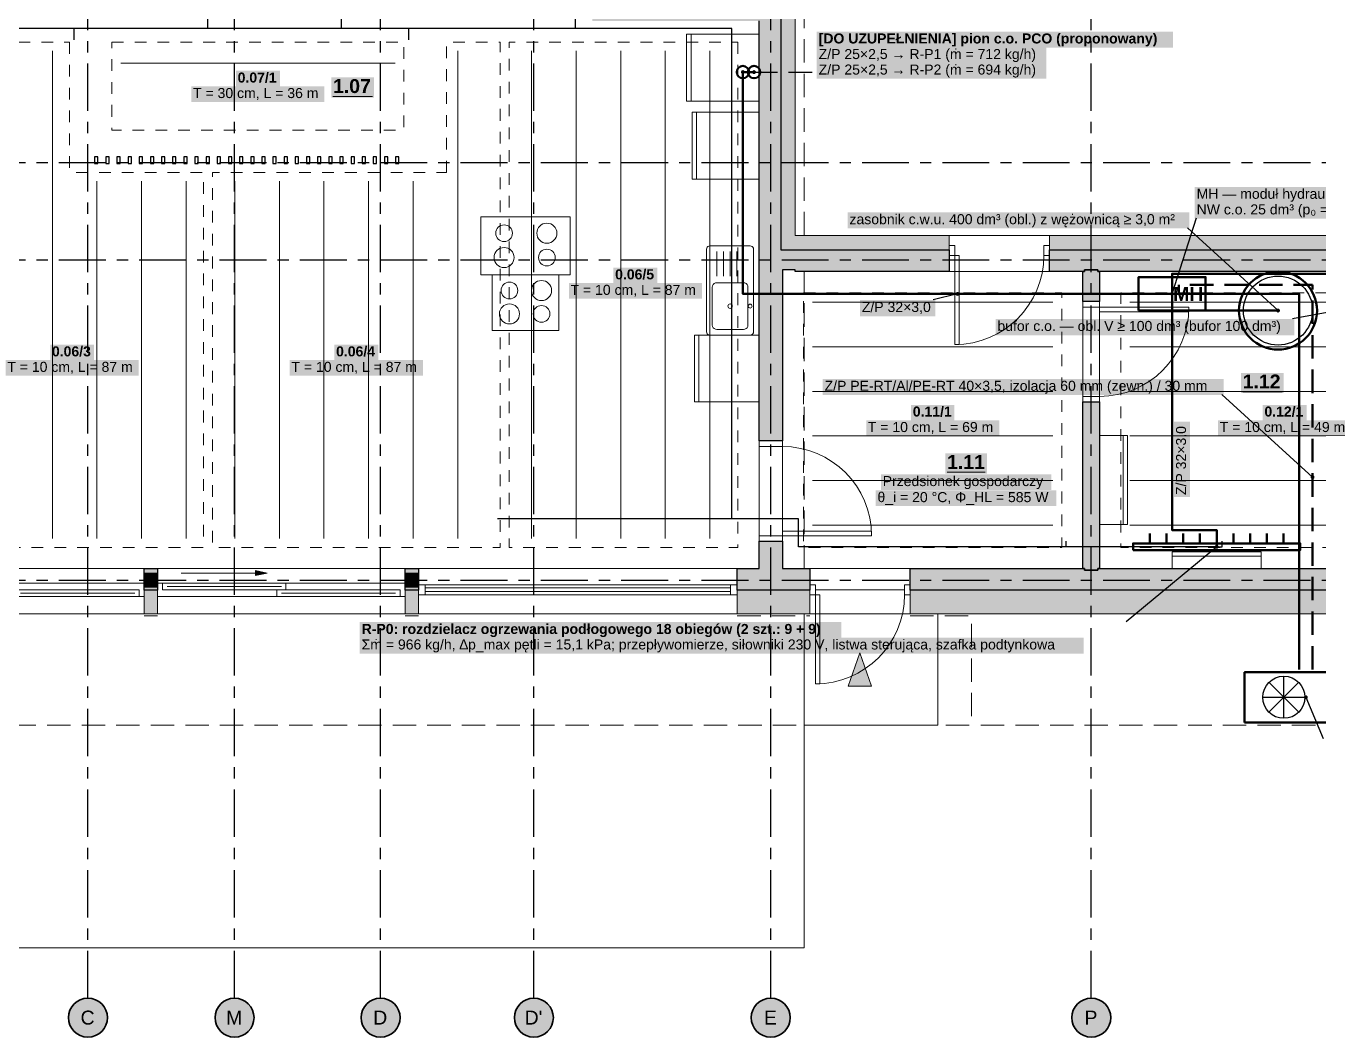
# Model space of a CAD drawing. Header units: metres. Extents: x -4.1 to 22.9, y -4.1 to 10.4.
# Drawn here: x 5.32 to 16.92, y -4.1 to 4.97 of the extents above; entities that cross this region are included whole.
import ezdxf

# ---------------------------------------------------------------- set-up
doc = ezdxf.new("R2010")
doc.units = ezdxf.units.M
for name, pattern in [('KRESKOWA', [5.25, 4.2, -1.05]), ('KRESKOWA_DROBNA', [3.15, 2.1, -1.05]), ('PUNKTOWA', [10.5, 8.4, -1.05, 0, -1.05])]:
    doc.linetypes.add(name, pattern=pattern)
doc.layers.add('A-MASKA', color=7, linetype='Continuous', lineweight=18)
doc.layers.add('S-OPISY', color=2, linetype='Continuous', lineweight=25)
for name, color, linetype, lineweight, true_color in [('I-BRAKI', 6, 'KRESKOWA', 25, 0xb0008a), ('I-OSIE', 8, 'PUNKTOWA', 18, 0x7a7a7a), ('I-PODKLAD', 8, 'Continuous', 18, 0x9a9a9a), ('I-PODKLAD-SCIANY', 8, 'Continuous', 25, 0x6e6e6e), ('I-PODKLAD-WYPELN', 254, 'Continuous', 18, 0xe6e6e6), ('I-POMIESZCZENIA', 8, 'Continuous', 25, 0x4a4a4a), ('S-OGRZ', 1, 'Continuous', 25, 0xe05000), ('S-PC', 1, 'Continuous', 35, 0xc0392b), ('S-URZADZENIA', 2, 'Continuous', 35, 0x303030)]:
    doc.layers.add(name, color=color, linetype=linetype, lineweight=lineweight, true_color=true_color)
doc.styles.add('PL_ARIAL', font='arial.ttf')
doc.styles.add('PL_ARIAL_B', font='arialbd.ttf')

msp = doc.modelspace()

# ---------------------------------------------------------------- hatches: boundary and pattern name
at = {"layer": 'A-MASKA', "true_color": 0xffffff}
for points in [[(12.412, 4.779), (15.608, 4.779), (15.608, 4.924), (12.412, 4.924)], [(12.412, 4.64), (14.473, 4.64), (14.473, 4.785), (12.412, 4.785)], [(12.412, 4.5), (14.473, 4.5), (14.473, 4.645), (12.412, 4.645)], [(7.203, 4.432), (7.597, 4.432), (7.597, 4.572), (7.203, 4.572)], [(6.803, 4.292), (7.997, 4.292), (7.997, 4.432), (6.803, 4.432)], [(8.058, 4.33), (8.442, 4.33), (8.442, 4.512), (8.058, 4.512)], [(15.802, 3.385), (20.7, 3.385), (20.7, 3.53), (15.802, 3.53)], [(15.802, 3.246), (19.167, 3.246), (19.167, 3.391), (15.802, 3.391)], [(12.689, 3.158), (15.754, 3.158), (15.754, 3.302), (12.689, 3.302)], [(10.589, 2.665), (10.983, 2.665), (10.983, 2.805), (10.589, 2.805)], [(10.189, 2.526), (11.382, 2.526), (11.382, 2.666), (10.189, 2.666)], [(12.8, 2.369), (13.476, 2.369), (13.476, 2.514), (12.8, 2.514)], [(14.016, 2.199), (16.696, 2.199), (16.696, 2.344), (14.016, 2.344)], [(5.537, 1.974), (5.931, 1.974), (5.931, 2.114), (5.537, 2.114)], [(8.086, 1.974), (8.48, 1.974), (8.48, 2.114), (8.086, 2.114)], [(5.137, 1.835), (6.331, 1.835), (6.331, 1.975), (5.137, 1.975)], [(7.686, 1.835), (8.88, 1.835), (8.88, 1.975), (7.686, 1.975)], [(16.218, 1.679), (16.602, 1.679), (16.602, 1.861), (16.218, 1.861)], [(12.466, 1.663), (16.064, 1.663), (16.064, 1.807), (12.466, 1.807)], [(13.259, 1.434), (13.646, 1.434), (13.646, 1.574), (13.259, 1.574)], [(16.413, 1.434), (16.807, 1.434), (16.807, 1.574), (16.413, 1.574)], [(12.856, 1.295), (14.049, 1.295), (14.049, 1.435), (12.856, 1.435)], [(15.762, 0.748), (15.762, 1.424), (15.617, 1.424), (15.617, 0.748)], [(16.013, 1.295), (17.207, 1.295), (17.207, 1.435), (16.013, 1.435)], [(13.566, 0.957), (13.939, 0.957), (13.939, 1.139), (13.566, 1.139)], [(12.989, 0.81), (14.516, 0.81), (14.516, 0.95), (12.989, 0.95)], [(12.942, 0.666), (14.563, 0.666), (14.563, 0.806), (12.942, 0.806)], [(8.312, -0.519), (12.632, -0.519), (12.632, -0.374), (8.312, -0.374)], [(8.312, -0.658), (14.807, -0.658), (14.807, -0.514), (8.312, -0.514)]]:
    msp.add_hatch(color=7, dxfattribs=at).paths.add_polyline_path(points)
at = {"layer": 'I-BRAKI', "true_color": 0xb0008a}
msp.add_hatch(color=7, dxfattribs=at).paths.add_polyline_path([(11.868, 4.56), (11.867, 4.565), (11.865, 4.569), (11.862, 4.572), (11.859, 4.575), (11.855, 4.577), (11.85, 4.578), (11.845, 4.577), (11.841, 4.575), (11.838, 4.572), (11.835, 4.569), (11.833, 4.565), (11.833, 4.56), (11.833, 4.555), (11.835, 4.551), (11.838, 4.548), (11.841, 4.545), (11.845, 4.543), (11.85, 4.543), (11.855, 4.543), (11.859, 4.545), (11.862, 4.548), (11.865, 4.551), (11.867, 4.555)])
at = {"layer": 'I-OSIE', "true_color": 0xffffff}
for points in [[(6.05, -3.925), (6.049, -3.902), (6.044, -3.88), (6.037, -3.858), (6.027, -3.837), (6.014, -3.818), (5.999, -3.801), (5.982, -3.786), (5.962, -3.773), (5.942, -3.763), (5.92, -3.756), (5.898, -3.751), (5.875, -3.75), (5.852, -3.751), (5.83, -3.756), (5.808, -3.763), (5.787, -3.773), (5.768, -3.786), (5.751, -3.801), (5.736, -3.818), (5.723, -3.837), (5.713, -3.858), (5.706, -3.88), (5.701, -3.902), (5.7, -3.925), (5.701, -3.948), (5.706, -3.97), (5.713, -3.992), (5.723, -4.013), (5.736, -4.032), (5.751, -4.049), (5.768, -4.064), (5.787, -4.077), (5.808, -4.087), (5.83, -4.094), (5.852, -4.099), (5.875, -4.1), (5.898, -4.099), (5.92, -4.094), (5.942, -4.087), (5.962, -4.077), (5.982, -4.064), (5.999, -4.049), (6.014, -4.032), (6.027, -4.013), (6.037, -3.992), (6.044, -3.97), (6.049, -3.948)], [(7.365, -3.925), (7.364, -3.902), (7.359, -3.88), (7.352, -3.858), (7.342, -3.837), (7.329, -3.818), (7.314, -3.801), (7.297, -3.786), (7.277, -3.773), (7.257, -3.763), (7.235, -3.756), (7.213, -3.751), (7.19, -3.75), (7.167, -3.751), (7.145, -3.756), (7.123, -3.763), (7.103, -3.773), (7.083, -3.786), (7.066, -3.801), (7.051, -3.818), (7.038, -3.837), (7.028, -3.858), (7.021, -3.88), (7.016, -3.902), (7.015, -3.925), (7.016, -3.948), (7.021, -3.97), (7.028, -3.992), (7.038, -4.013), (7.051, -4.032), (7.066, -4.049), (7.083, -4.064), (7.103, -4.077), (7.123, -4.087), (7.145, -4.094), (7.167, -4.099), (7.19, -4.1), (7.213, -4.099), (7.235, -4.094), (7.257, -4.087), (7.277, -4.077), (7.297, -4.064), (7.314, -4.049), (7.329, -4.032), (7.342, -4.013), (7.352, -3.992), (7.359, -3.97), (7.364, -3.948)], [(8.675, -3.925), (8.674, -3.902), (8.669, -3.88), (8.662, -3.858), (8.652, -3.837), (8.639, -3.818), (8.624, -3.801), (8.607, -3.786), (8.588, -3.773), (8.567, -3.763), (8.545, -3.756), (8.523, -3.751), (8.5, -3.75), (8.477, -3.751), (8.455, -3.756), (8.433, -3.763), (8.412, -3.773), (8.393, -3.786), (8.376, -3.801), (8.361, -3.818), (8.348, -3.837), (8.338, -3.858), (8.331, -3.88), (8.326, -3.902), (8.325, -3.925), (8.326, -3.948), (8.331, -3.97), (8.338, -3.992), (8.348, -4.013), (8.361, -4.032), (8.376, -4.049), (8.393, -4.064), (8.412, -4.077), (8.433, -4.087), (8.455, -4.094), (8.477, -4.099), (8.5, -4.1), (8.523, -4.099), (8.545, -4.094), (8.567, -4.087), (8.588, -4.077), (8.607, -4.064), (8.624, -4.049), (8.639, -4.032), (8.652, -4.013), (8.662, -3.992), (8.669, -3.97), (8.674, -3.948)], [(10.05, -3.925), (10.049, -3.902), (10.044, -3.88), (10.037, -3.858), (10.027, -3.837), (10.014, -3.818), (9.999, -3.801), (9.982, -3.786), (9.963, -3.773), (9.942, -3.763), (9.92, -3.756), (9.898, -3.751), (9.875, -3.75), (9.852, -3.751), (9.83, -3.756), (9.808, -3.763), (9.787, -3.773), (9.768, -3.786), (9.751, -3.801), (9.736, -3.818), (9.723, -3.837), (9.713, -3.858), (9.706, -3.88), (9.701, -3.902), (9.7, -3.925), (9.701, -3.948), (9.706, -3.97), (9.713, -3.992), (9.723, -4.013), (9.736, -4.032), (9.751, -4.049), (9.768, -4.064), (9.787, -4.077), (9.808, -4.087), (9.83, -4.094), (9.852, -4.099), (9.875, -4.1), (9.898, -4.099), (9.92, -4.094), (9.942, -4.087), (9.963, -4.077), (9.982, -4.064), (9.999, -4.049), (10.014, -4.032), (10.027, -4.013), (10.037, -3.992), (10.044, -3.97), (10.049, -3.948)], [(12.175, -3.925), (12.174, -3.902), (12.169, -3.88), (12.162, -3.858), (12.152, -3.837), (12.139, -3.818), (12.124, -3.801), (12.107, -3.786), (12.088, -3.773), (12.067, -3.763), (12.045, -3.756), (12.023, -3.751), (12, -3.75), (11.977, -3.751), (11.955, -3.756), (11.933, -3.763), (11.912, -3.773), (11.893, -3.786), (11.876, -3.801), (11.861, -3.818), (11.848, -3.837), (11.838, -3.858), (11.831, -3.88), (11.826, -3.902), (11.825, -3.925), (11.826, -3.948), (11.831, -3.97), (11.838, -3.992), (11.848, -4.013), (11.861, -4.032), (11.876, -4.049), (11.893, -4.064), (11.912, -4.077), (11.933, -4.087), (11.955, -4.094), (11.977, -4.099), (12, -4.1), (12.023, -4.099), (12.045, -4.094), (12.067, -4.087), (12.088, -4.077), (12.107, -4.064), (12.124, -4.049), (12.139, -4.032), (12.152, -4.013), (12.162, -3.992), (12.169, -3.97), (12.174, -3.948)], [(15.05, -3.925), (15.049, -3.902), (15.044, -3.88), (15.037, -3.858), (15.027, -3.837), (15.014, -3.818), (14.999, -3.801), (14.982, -3.786), (14.963, -3.773), (14.942, -3.763), (14.92, -3.756), (14.898, -3.751), (14.875, -3.75), (14.852, -3.751), (14.83, -3.756), (14.808, -3.763), (14.787, -3.773), (14.768, -3.786), (14.751, -3.801), (14.736, -3.818), (14.723, -3.837), (14.713, -3.858), (14.706, -3.88), (14.701, -3.902), (14.7, -3.925), (14.701, -3.948), (14.706, -3.97), (14.713, -3.992), (14.723, -4.013), (14.736, -4.032), (14.751, -4.049), (14.768, -4.064), (14.787, -4.077), (14.808, -4.087), (14.83, -4.094), (14.852, -4.099), (14.875, -4.1), (14.898, -4.099), (14.92, -4.094), (14.942, -4.087), (14.963, -4.077), (14.982, -4.064), (14.999, -4.049), (15.014, -4.032), (15.027, -4.013), (15.037, -3.992), (15.044, -3.97), (15.049, -3.948)]]:
    msp.add_hatch(color=7, dxfattribs=at).paths.add_polyline_path(points)
at = {"layer": 'I-PODKLAD-WYPELN', "true_color": 0xe4e4e4}
h = msp.add_hatch(color=7, dxfattribs=at)
h.paths.add_polyline_path([(11.895, 5.23), (11.895, 5.23), (11.895, 5.23), (11.895, 6.6), (11.895, 6.6), (11.895, 6.6), (11.05, 6.6), (11.05, 6.65), (11.895, 6.65), (11.895, 6.65), (11.895, 6.65), (11.895, 8.66), (11.895, 8.66), (11.895, 8.66), (11.7, 8.66), (11.7, 8.66), (11.7, 8.66), (11.7, 8.66), (11.7, 8.66), (11.7, 8.66), (11.7, 8.66), (11.7, 8.66), (11.7, 8.66), (11.7, 8.66), (11.7, 8.66), (11.7, 8.66), (11.7, 8.66), (11.7, 8.66), (11.7, 8.66), (11.7, 8.66), (11.7, 8.66), (11.7, 8.645), (11.7, 8.645), (11.7, 8.645), (11.6, 8.645), (11.6, 8.645), (11.6, 8.645), (11.6, 8.84), (11.6, 8.84), (11.6, 8.84), (11.6, 8.84), (11.6, 9.05), (11.7, 9.05), (11.7, 9.675), (12.75, 9.675), (12.75, 9.465), (12.75, 9.27), (12.105, 9.27), (12.105, 9.27), (12.105, 9.27), (12.105, 9.27), (12.105, 8.75), (12.105, 8.75), (12.105, 8.75), (12.22, 8.75), (12.22, 8.75), (12.22, 8.75), (12.22, 3.095), (13.6, 3.095), (13.6, 2.965), (13.6, 2.77), (12.22, 2.77), (12.22, 2.785), (12.105, 2.785), (12.105, 1.25), (12.09, 1.25), (11.895, 1.25), (11.895, 2.875), (11.895, 2.875), (11.895, 2.875), (11.895, 2.875), (11.895, 5.02), (11.895, 5.02), (11.895, 5.02), (10.4, 5.02), (10.4, 5.02), (10.4, 5.02), (10.4, 5.035), (10.4, 5.035), (10.4, 5.035), (10.4, 5.035), (10.4, 5.23), (10.4, 5.23), (10.4, 5.23), (10.4, 5.23), (10.4, 5.23), (11.895, 5.23), (11.895, 5.23)])
h.paths.add_polyline_path([(11.91, 9.285), (11.91, 9.285), (11.91, 9.285), (11.91, 9.285)], flags=0)
h.paths.add_polyline_path([(11.91, 8.84), (11.91, 8.84), (11.91, 8.84), (11.91, 8.84)], flags=0)
h.paths.add_polyline_path([(11.91, 8.75), (11.91, 8.75), (11.91, 8.75), (11.91, 8.75), (11.91, 8.75)], flags=0)
h.paths.add_polyline_path([(12.09, 2.875), (12.09, 2.875), (12.09, 2.875), (12.09, 2.875)], flags=0)
h.paths.add_polyline_path([(12.09, 2.965), (12.09, 2.965), (12.09, 2.965), (12.09, 2.965)], flags=0)
h.paths.add_polyline_path([(12.22, 2.965), (12.22, 2.965), (12.22, 2.965), (12.22, 2.965)], flags=0)
h.paths.add_polyline_path([(12.09, 8.75), (12.09, 8.75), (12.09, 8.75), (12.09, 8.75), (12.09, 8.75)], flags=0)
h.paths.add_polyline_path([(12.09, 9.285), (12.09, 9.285), (12.09, 9.285), (12.09, 9.285)], flags=0)
for points in [[(18.27, 0.105), (18.27, 2.77), (14.95, 2.77), (14.95, 2.5), (14.935, 2.5), (14.8, 2.5), (14.8, 2.77), (14.5, 2.77), (14.5, 2.965), (14.5, 3.095), (18.27, 3.095), (18.27, 4.9), (18.465, 4.9), (18.675, 4.9), (18.675, -0.3), (13.25, -0.3), (13.25, -0.09), (13.25, 0.105), (14.8, 0.105), (14.8, 1.6), (14.935, 1.6), (14.95, 1.6), (14.95, 0.105)], [(6.38, -0.3), (6.38, -0.09), (6.38, -0.09), (6.38, -0.09), (6.38, -0.09), (6.38, -0.09), (6.38, -0.06), (6.38, -0.06), (6.38, -0.06), (6.38, -0.06), (6.38, 0.06), (6.38, 0.06), (6.38, 0.06), (6.38, 0.06), (6.38, 0.105), (6.38, 0.105), (6.38, 0.105), (6.5, 0.105), (6.5, 0.105), (6.5, 0.105), (6.5, 0.06), (6.5, 0.06), (6.5, 0.06), (6.5, 0.06), (6.5, -0.06), (6.5, -0.06), (6.5, -0.06), (6.5, -0.06), (6.5, -0.09), (6.5, -0.09), (6.5, -0.09), (6.5, -0.09), (6.5, -0.09), (6.5, -0.3), (6.5, -0.3), (6.5, -0.3), (6.38, -0.3), (6.38, -0.3)], [(8.72, -0.3), (8.72, -0.3), (8.72, -0.09), (8.72, -0.09), (8.72, -0.09), (8.72, -0.09), (8.72, -0.09), (8.72, -0.06), (8.72, -0.06), (8.72, -0.06), (8.72, -0.06), (8.72, 0.06), (8.72, 0.06), (8.72, 0.06), (8.72, 0.06), (8.72, 0.105), (8.72, 0.105), (8.72, 0.105), (8.84, 0.105), (8.84, 0.105), (8.84, 0.105), (8.84, 0.06), (8.84, 0.06), (8.84, 0.06), (8.84, 0.06), (8.84, -0.06), (8.84, -0.06), (8.84, -0.06), (8.84, -0.06), (8.84, -0.09), (8.84, -0.09), (8.84, -0.09), (8.84, -0.09), (8.84, -0.09), (8.84, -0.3), (8.84, -0.3), (8.84, -0.3), (8.72, -0.3)]]:
    msp.add_hatch(color=7, dxfattribs=at).paths.add_polyline_path(points)
h = msp.add_hatch(color=7, dxfattribs=at)
h.paths.add_polyline_path([(12.09, 0.35), (12.105, 0.35), (12.105, 0.105), (12.35, 0.105), (12.35, -0.09), (12.35, -0.3), (12, -0.3), (12, -0.3), (12, -0.3), (12, -0.3), (11.7, -0.3), (11.7, -0.3), (11.7, -0.3), (11.7, -0.09), (11.7, -0.09), (11.7, -0.09), (11.7, -0.09), (11.7, -0.09), (11.7, 0.105), (11.7, 0.105), (11.7, 0.105), (11.895, 0.105), (11.895, 0.35)])
h.paths.add_polyline_path([(11.91, 0.105), (11.91, 0.105), (11.91, 0.105), (11.91, 0.105)], flags=0)
h.paths.add_polyline_path([(12, 0.09), (12, 0.09), (12, 0.09), (12, 0.09)], flags=0)
h.paths.add_polyline_path([(12, -0.09), (12, -0.09), (12, -0.09), (12, -0.09), (12, -0.09), (12, -0.09)], flags=0)
at = {"layer": 'I-PODKLAD-WYPELN', "true_color": 0xcfcfcf}
for points in [[(6.38, -0.06), (6.38, 0.06), (6.5, 0.06), (6.5, -0.06)], [(7.484, 0.065), (7.377, 0.042), (7.377, 0.088)], [(8.72, -0.06), (8.72, 0.06), (8.84, 0.06), (8.84, -0.06)], [(12.8, -0.65), (12.695, -0.95), (12.905, -0.95)]]:
    msp.add_hatch(color=7, dxfattribs=at).paths.add_polyline_path(points)
at = {"layer": 'S-OGRZ', "true_color": 0x000000}
for points in [[(11.768, 4.56), (11.767, 4.565), (11.765, 4.569), (11.762, 4.572), (11.759, 4.575), (11.755, 4.577), (11.75, 4.578), (11.745, 4.577), (11.741, 4.575), (11.738, 4.572), (11.735, 4.569), (11.733, 4.565), (11.732, 4.56), (11.733, 4.555), (11.735, 4.551), (11.738, 4.548), (11.741, 4.545), (11.745, 4.543), (11.75, 4.543), (11.755, 4.543), (11.759, 4.545), (11.762, 4.548), (11.765, 4.551), (11.767, 4.555)], [(11.868, 4.56), (11.867, 4.565), (11.865, 4.569), (11.862, 4.572), (11.859, 4.575), (11.855, 4.577), (11.85, 4.578), (11.845, 4.577), (11.841, 4.575), (11.838, 4.572), (11.835, 4.569), (11.833, 4.565), (11.833, 4.56), (11.833, 4.555), (11.835, 4.551), (11.838, 4.548), (11.841, 4.545), (11.845, 4.543), (11.85, 4.543), (11.855, 4.543), (11.859, 4.545), (11.862, 4.548), (11.865, 4.551), (11.867, 4.555)]]:
    msp.add_hatch(color=7, dxfattribs=at).paths.add_polyline_path(points)
at = {"layer": 'S-OPISY', "true_color": 0x000000}
for points in [[(13.693, 2.57), (13.692, 2.575), (13.69, 2.579), (13.687, 2.582), (13.684, 2.585), (13.68, 2.587), (13.675, 2.587), (13.67, 2.587), (13.666, 2.585), (13.663, 2.582), (13.66, 2.579), (13.658, 2.575), (13.658, 2.57), (13.658, 2.565), (13.66, 2.561), (13.663, 2.558), (13.666, 2.555), (13.67, 2.553), (13.675, 2.552), (13.68, 2.553), (13.684, 2.555), (13.687, 2.558), (13.69, 2.561), (13.692, 2.565)], [(15.617, 2.57), (15.617, 2.575), (15.615, 2.579), (15.612, 2.582), (15.609, 2.585), (15.605, 2.587), (15.6, 2.587), (15.595, 2.587), (15.591, 2.585), (15.588, 2.582), (15.585, 2.579), (15.583, 2.575), (15.582, 2.57), (15.583, 2.565), (15.585, 2.561), (15.588, 2.558), (15.591, 2.555), (15.595, 2.553), (15.6, 2.552), (15.605, 2.553), (15.609, 2.555), (15.612, 2.558), (15.615, 2.561), (15.617, 2.565)], [(16.567, 2.42), (16.567, 2.425), (16.565, 2.429), (16.562, 2.432), (16.559, 2.435), (16.555, 2.437), (16.55, 2.438), (16.545, 2.437), (16.541, 2.435), (16.538, 2.432), (16.535, 2.429), (16.533, 2.425), (16.533, 2.42), (16.533, 2.415), (16.535, 2.411), (16.538, 2.408), (16.541, 2.405), (16.545, 2.403), (16.55, 2.402), (16.555, 2.403), (16.559, 2.405), (16.562, 2.408), (16.565, 2.411), (16.567, 2.415)], [(16.877, 0.925), (16.877, 0.93), (16.875, 0.934), (16.872, 0.937), (16.869, 0.94), (16.865, 0.942), (16.86, 0.942), (16.855, 0.942), (16.851, 0.94), (16.848, 0.937), (16.845, 0.934), (16.843, 0.93), (16.843, 0.925), (16.843, 0.92), (16.845, 0.916), (16.848, 0.913), (16.851, 0.91), (16.855, 0.908), (16.86, 0.907), (16.865, 0.908), (16.869, 0.91), (16.872, 0.913), (16.875, 0.916), (16.877, 0.92)], [(16.017, 0.3), (16.017, 0.305), (16.015, 0.309), (16.012, 0.312), (16.009, 0.315), (16.005, 0.317), (16, 0.318), (15.995, 0.317), (15.991, 0.315), (15.988, 0.312), (15.985, 0.309), (15.983, 0.305), (15.982, 0.3), (15.983, 0.295), (15.985, 0.291), (15.988, 0.288), (15.991, 0.285), (15.995, 0.283), (16, 0.282), (16.005, 0.283), (16.009, 0.285), (16.012, 0.288), (16.015, 0.291), (16.017, 0.295)], [(16.817, -1.05), (16.817, -1.045), (16.815, -1.041), (16.812, -1.038), (16.809, -1.035), (16.805, -1.033), (16.8, -1.032), (16.795, -1.033), (16.791, -1.035), (16.788, -1.038), (16.785, -1.041), (16.783, -1.045), (16.783, -1.05), (16.783, -1.055), (16.785, -1.059), (16.788, -1.062), (16.791, -1.065), (16.795, -1.067), (16.8, -1.068), (16.805, -1.067), (16.809, -1.065), (16.812, -1.062), (16.815, -1.059), (16.817, -1.055)]]:
    msp.add_hatch(color=7, dxfattribs=at).paths.add_polyline_path(points)

# ---------------------------------------------------------------- linework, layer by layer
at = {"layer": 'I-BRAKI', "lineweight": 25, "ltscale": 0.05, "true_color": 0xb0008a, "flags": 128}
msp.add_lwpolyline([(11.85, 4.56), (12.43, 4.56)], dxfattribs=at)
at = {"layer": 'I-OSIE', "linetype": 'PUNKTOWA', "lineweight": 25, "ltscale": 0.050462, "flags": 128}
for points in [[(5.875, -3.75), (5.875, 10.45)], [(7.19, -3.75), (7.19, 10.45)], [(8.5, -3.75), (8.5, 10.45)], [(9.875, -3.75), (9.875, 10.45)], [(12, -3.75), (12, 10.45)], [(14.875, -3.75), (14.875, 10.45)]]:
    msp.add_lwpolyline(points, dxfattribs=at)
at = {"layer": 'I-OSIE', "linetype": 'PUNKTOWA', "lineweight": 25, "ltscale": 0.050048, "flags": 128}
for points in [[(-3.75, 3.75), (22.946, 3.75)], [(-3.75, 2.875), (22.946, 2.875)], [(-3.75, 0), (22.946, 0)]]:
    msp.add_lwpolyline(points, dxfattribs=at)
at = {"layer": 'I-OSIE', "linetype": 'Continuous', "lineweight": 35, "ltscale": 0.05}
for centre in [(5.875, -3.925), (7.19, -3.925), (8.5, -3.925), (9.875, -3.925), (12, -3.925), (14.875, -3.925)]:
    msp.add_circle(centre, 0.175, dxfattribs=at)
at = {"layer": 'I-PODKLAD', "linetype": 'KRESKOWA', "lineweight": 13, "ltscale": 0.05, "flags": 128}
for points in [[(12.3, 3.095), (12.3, 9.05), (12.105, 9.05)], [(13.251, -0.32), (13.8, -0.32), (13.8, -1.3), (-1.8, -1.3), (-1.8, 5.125), (-0.32, 5.125), (-0.32, 3.6)], [(12.3, 0.105), (12.3, 2.769)], [(6.38, -0.32), (6.5, -0.32)], [(8.72, -0.32), (8.839, -0.32)], [(11.7, -0.32), (12.35, -0.32)], [(18.675, -0.3), (18.675, -1.3), (13.8, -1.3)]]:
    msp.add_lwpolyline(points, dxfattribs=at)
at = {"layer": 'I-PODKLAD', "lineweight": 13, "ltscale": 0.05}
for points in [[(12.3, -0.3), (12.3, -3.3), (-3.3, -3.3), (-3.3, 5.125), (-0.3, 5.125)], [(14.499, 3.095), (13.601, 3.095)], [(13.601, 2.77), (14.499, 2.77)], [(14.8, 2.499), (14.8, 1.601)], [(14.95, 1.601), (14.95, 2.499)], [(11.895, 1.25), (11.895, 0.35)], [(12.105, 0.35), (12.105, 1.25)], [(6.38, 0.105), (4.16, 0.105)], [(8.72, 0.105), (6.5, 0.105)], [(11.7, 0.105), (8.841, 0.105)], [(13.249, 0.105), (12.351, 0.105)], [(4.16, -0.3), (6.38, -0.3)], [(6.5, -0.3), (8.72, -0.3)], [(8.841, -0.3), (11.7, -0.3)], [(13.5, -0.3), (13.5, -1.3), (12.3, -1.3)], [(12.351, -0.3), (13.249, -0.3)]]:
    msp.add_lwpolyline(points, dxfattribs=at)
at = {"layer": 'I-PODKLAD', "lineweight": 18, "ltscale": 0.05}
for points in [[(11.895, 4.3), (11.895, 4.9), (11.245, 4.9), (11.245, 4.3)], [(11.895, 3.6), (11.895, 4.2), (11.295, 4.2), (11.295, 3.6)], [(9.4, 2.74), (10.2, 2.74), (10.2, 3.26), (9.4, 3.26)], [(11.845, 2.97), (11.844, 2.979), (11.839, 2.988), (11.833, 2.994), (11.824, 2.999), (11.815, 3), (11.455, 3), (11.446, 2.999), (11.437, 2.994), (11.431, 2.988), (11.426, 2.979), (11.425, 2.97), (11.425, 2.23), (11.426, 2.221), (11.431, 2.212), (11.437, 2.206), (11.446, 2.201), (11.455, 2.2), (11.815, 2.2), (11.824, 2.201), (11.833, 2.206), (11.839, 2.212), (11.844, 2.221), (11.845, 2.23)], [(13.6, 2.915), (13.65, 2.915), (13.65, 3.005), (13.6, 3.005)], [(13.65, 2.915), (13.65, 2.115), (13.69, 2.115), (13.69, 2.915)], [(14.5, 2.915), (14.45, 2.915), (14.45, 3.005), (14.5, 3.005)], [(9.5, 2.24), (10.1, 2.24), (10.1, 2.74), (9.5, 2.74)], [(11.795, 2.63), (11.793, 2.642), (11.787, 2.654), (11.779, 2.662), (11.767, 2.668), (11.755, 2.67), (11.515, 2.67), (11.503, 2.668), (11.491, 2.662), (11.483, 2.654), (11.477, 2.642), (11.475, 2.63), (11.475, 2.29), (11.477, 2.278), (11.483, 2.266), (11.491, 2.258), (11.503, 2.252), (11.515, 2.25), (11.755, 2.25), (11.767, 2.252), (11.779, 2.258), (11.787, 2.266), (11.793, 2.278), (11.795, 2.29)], [(14.95, 2.5), (14.95, 2.45), (14.8, 2.45), (14.8, 2.5)], [(14.95, 2.45), (15.75, 2.45), (15.75, 2.41), (14.95, 2.41)], [(11.895, 1.6), (11.895, 2.2), (11.315, 2.2), (11.315, 1.6)], [(14.95, 1.6), (14.95, 1.65), (14.8, 1.65), (14.8, 1.6)], [(14.95, 1.3), (14.95, 0.5), (15.2, 0.5), (15.2, 1.3)], [(12.105, 1.25), (12.105, 1.2), (11.895, 1.2), (11.895, 1.25)], [(12.105, 0.35), (12.105, 0.4), (11.895, 0.4), (11.895, 0.35)], [(12.105, 0.4), (12.905, 0.4), (12.905, 0.44), (12.105, 0.44)], [(15.6, 0.105), (16.4, 0.105), (16.4, 0.255), (15.6, 0.255)], [(7.484, 0.065), (7.377, 0.042), (7.377, 0.088)], [(4.16, -0.025), (6.38, -0.025), (6.38, -0.145), (4.16, -0.145)], [(5.23, -0.145), (6.335, -0.145), (6.335, -0.085), (5.23, -0.085)], [(6.5, -0.025), (8.72, -0.025), (8.72, -0.145), (6.5, -0.145)], [(6.545, -0.085), (7.65, -0.085), (7.65, -0.025), (6.545, -0.025)], [(7.57, -0.145), (8.675, -0.145), (8.675, -0.085), (7.57, -0.085)], [(8.84, -0.04), (11.7, -0.04), (11.7, -0.13), (8.84, -0.13)], [(12.35, -0.13), (12.4, -0.13), (12.4, -0.04), (12.35, -0.04)], [(13.25, -0.13), (13.2, -0.13), (13.2, -0.04), (13.25, -0.04)], [(12.4, -0.13), (12.4, -0.93), (12.44, -0.93), (12.44, -0.13)]]:
    msp.add_lwpolyline(points, close=True, dxfattribs=at)
for points in [[(11.285, 4.3), (11.285, 4.9)], [(11.335, 3.6), (11.335, 4.2)], [(11.515, 2.73), (11.515, 2.95)], [(11.575, 2.73), (11.575, 2.95)], [(11.635, 2.73), (11.635, 2.95)], [(11.695, 2.73), (11.695, 2.95)], [(11.755, 2.73), (11.755, 2.95)], [(11.355, 1.6), (11.355, 2.2)], [(15.16, 1.3), (15.16, 0.5)], [(15.6, 0.215), (16.4, 0.215)], [(6.711, 0.065), (7.484, 0.065)], [(5.27, -0.115), (6.295, -0.115)], [(6.585, -0.055), (7.61, -0.055)], [(7.61, -0.115), (8.635, -0.115)], [(8.9, -0.04), (8.9, -0.13)], [(8.9, -0.069), (11.64, -0.069)], [(8.9, -0.101), (11.64, -0.101)], [(11.64, -0.04), (11.64, -0.13)], [(12.4, -0.085), (13.2, -0.085)]]:
    msp.add_lwpolyline(points, dxfattribs=at)
at = {"layer": 'I-PODKLAD', "lineweight": 13, "ltscale": 0.05}
msp.add_lwpolyline([(12.8, -0.65), (12.695, -0.95), (12.905, -0.95)], close=True, dxfattribs=at)
for centre, radius in [((9.608, 3.114), 0.075), ((9.992, 3.114), 0.09), ((9.608, 2.896), 0.09), ((9.992, 2.896), 0.075), ((9.656, 2.6), 0.075), ((9.944, 2.6), 0.09), ((9.656, 2.39), 0.09), ((9.944, 2.39), 0.075), ((11.635, 2.46), 0.02), ((11.815, 2.46), 0.018)]:
    msp.add_circle(centre, radius, dxfattribs=at)
for centre, start, end in [((13.65, 2.915), -90, 0), ((14.95, 2.45), -90, 0), ((12.105, 0.4), 0, 90), ((12.4, -0.13), -90, 0)]:
    msp.add_arc(centre, 0.8, start, end, dxfattribs=at)
at = {"layer": 'I-PODKLAD-SCIANY', "lineweight": 25, "ltscale": 0.05}
for points in [[(12.09, 8.75), (12.09, 2.965), (12.09, 2.965), (12.09, 2.965), (12.09, 2.965), (12.09, 2.965), (12.09, 2.965), (12.09, 2.965), (12.09, 2.965), (12.09, 2.965), (12.09, 2.965), (12.09, 2.965), (12.09, 2.965), (12.09, 2.965), (12.09, 2.965), (12.09, 2.965), (12.09, 2.965), (12.09, 2.965), (13.6, 2.965), (13.6, 2.965), (13.6, 2.965), (13.6, 2.77), (13.6, 2.77), (13.6, 2.77), (12.22, 2.77), (12.22, 2.77), (12.22, 2.77), (12.22, 2.785), (12.22, 2.785), (12.22, 2.785), (12.22, 2.785), (12.22, 2.785), (12.22, 2.785), (12.22, 2.785), (12.22, 2.785), (12.22, 2.785), (12.22, 2.785), (12.22, 2.785), (12.22, 2.785), (12.22, 2.785), (12.22, 2.785), (12.22, 2.785), (12.22, 2.785), (12.22, 2.785), (12.105, 2.785), (12.105, 2.785), (12.105, 2.785), (12.105, 2.785), (12.105, 2.785), (12.105, 2.785), (12.105, 2.785), (12.105, 2.785), (12.105, 2.785), (12.105, 2.785), (12.105, 2.785), (12.105, 2.785), (12.105, 2.785), (12.105, 2.785), (12.105, 2.785), (12.105, 2.785), (12.105, 2.785), (12.105, 1.25), (12.105, 1.25), (12.105, 1.25), (11.895, 1.25), (11.895, 1.25), (11.895, 1.25), (11.895, 5.02)], [(18.27, 2.77), (14.935, 2.77), (14.935, 2.77), (14.935, 2.77), (14.935, 2.785), (14.935, 2.785), (14.935, 2.785), (14.935, 2.785), (14.935, 2.785), (14.935, 2.785), (14.935, 2.785), (14.935, 2.785), (14.935, 2.785), (14.935, 2.785), (14.935, 2.785), (14.935, 2.785), (14.935, 2.785), (14.935, 2.785), (14.935, 2.785), (14.935, 2.785), (14.935, 2.785), (14.815, 2.785), (14.815, 2.785), (14.815, 2.785), (14.815, 2.785), (14.815, 2.785), (14.815, 2.785), (14.815, 2.785), (14.815, 2.785), (14.815, 2.785), (14.815, 2.785), (14.815, 2.785), (14.815, 2.785), (14.815, 2.785), (14.815, 2.785), (14.815, 2.785), (14.815, 2.785), (14.815, 2.785), (14.815, 2.77), (14.815, 2.77), (14.815, 2.77), (14.5, 2.77), (14.5, 2.77), (14.5, 2.77), (14.5, 2.965), (14.5, 2.965), (14.5, 2.965), (18.27, 2.965)], [(18.465, -0.09), (13.25, -0.09), (13.25, -0.09), (13.25, -0.09), (13.25, 0.105), (13.25, 0.105), (13.25, 0.105), (14.815, 0.105), (14.815, 0.105), (14.815, 0.105), (14.815, 0.09), (14.815, 0.09), (14.815, 0.09), (14.815, 0.09), (14.815, 0.09), (14.815, 0.09), (14.815, 0.09), (14.815, 0.09), (14.815, 0.09), (14.815, 0.09), (14.815, 0.09), (14.815, 0.09), (14.815, 0.09), (14.815, 0.09), (14.815, 0.09), (14.815, 0.09), (14.815, 0.09), (14.935, 0.09), (14.935, 0.09), (14.935, 0.09), (14.935, 0.09), (14.935, 0.09), (14.935, 0.09), (14.935, 0.09), (14.935, 0.09), (14.935, 0.09), (14.935, 0.09), (14.935, 0.09), (14.935, 0.09), (14.935, 0.09), (14.935, 0.09), (14.935, 0.09), (14.935, 0.09), (14.935, 0.09), (14.935, 0.105), (14.935, 0.105), (14.935, 0.105), (18.27, 0.105)]]:
    msp.add_lwpolyline(points, dxfattribs=at)
at = {"layer": 'I-PODKLAD-SCIANY', "lineweight": 13, "ltscale": 0.05}
for points in [[(12.22, 8.75), (12.22, 3.095), (12.22, 3.095), (12.22, 3.095), (12.22, 3.095), (12.22, 3.095), (12.22, 3.095), (12.22, 3.095), (12.22, 3.095), (12.22, 3.095), (12.22, 3.095), (12.22, 3.095), (12.22, 3.095), (12.22, 3.095), (12.22, 3.095), (12.22, 3.095), (12.22, 3.095), (12.22, 3.095), (13.6, 3.095), (13.6, 3.095), (13.6, 3.095), (13.6, 2.965), (13.6, 2.965), (13.6, 2.965), (12.22, 2.965), (12.22, 2.965), (12.22, 2.965), (12.22, 2.965), (12.09, 2.965), (12.09, 2.965), (12.09, 2.965), (12.09, 2.965), (12.09, 8.75)], [(18.675, -0.3), (13.25, -0.3), (13.25, -0.3), (13.25, -0.3), (13.25, -0.09), (13.25, -0.09), (13.25, -0.09), (18.465, -0.09)]]:
    msp.add_lwpolyline(points, dxfattribs=at)
at = {"layer": 'I-PODKLAD-SCIANY', "lineweight": 25, "ltscale": 0.05}
for points in [[(5.935, 3.8), (5.935, 3.74), (5.965, 3.74), (5.965, 3.8)], [(6.035, 3.8), (6.035, 3.74), (6.065, 3.74), (6.065, 3.8)], [(6.135, 3.8), (6.135, 3.74), (6.165, 3.74), (6.165, 3.8)], [(6.235, 3.8), (6.235, 3.74), (6.265, 3.74), (6.265, 3.8)], [(6.335, 3.8), (6.335, 3.74), (6.365, 3.74), (6.365, 3.8)], [(6.435, 3.8), (6.435, 3.74), (6.465, 3.74), (6.465, 3.8)], [(6.535, 3.8), (6.535, 3.74), (6.565, 3.74), (6.565, 3.8)], [(6.635, 3.8), (6.635, 3.74), (6.665, 3.74), (6.665, 3.8)], [(6.735, 3.8), (6.735, 3.74), (6.765, 3.74), (6.765, 3.8)], [(6.835, 3.8), (6.835, 3.74), (6.865, 3.74), (6.865, 3.8)], [(6.935, 3.8), (6.935, 3.74), (6.965, 3.74), (6.965, 3.8)], [(7.035, 3.8), (7.035, 3.74), (7.065, 3.74), (7.065, 3.8)], [(7.135, 3.8), (7.135, 3.74), (7.165, 3.74), (7.165, 3.8)], [(7.235, 3.8), (7.235, 3.74), (7.265, 3.74), (7.265, 3.8)], [(7.335, 3.8), (7.335, 3.74), (7.365, 3.74), (7.365, 3.8)], [(7.435, 3.8), (7.435, 3.74), (7.465, 3.74), (7.465, 3.8)], [(7.535, 3.8), (7.535, 3.74), (7.565, 3.74), (7.565, 3.8)], [(7.635, 3.8), (7.635, 3.74), (7.665, 3.74), (7.665, 3.8)], [(7.735, 3.8), (7.735, 3.74), (7.765, 3.74), (7.765, 3.8)], [(7.835, 3.8), (7.835, 3.74), (7.865, 3.74), (7.865, 3.8)], [(7.935, 3.8), (7.935, 3.74), (7.965, 3.74), (7.965, 3.8)], [(8.035, 3.8), (8.035, 3.74), (8.065, 3.74), (8.065, 3.8)], [(8.135, 3.8), (8.135, 3.74), (8.165, 3.74), (8.165, 3.8)], [(8.235, 3.8), (8.235, 3.74), (8.265, 3.74), (8.265, 3.8)], [(8.335, 3.8), (8.335, 3.74), (8.365, 3.74), (8.365, 3.8)], [(8.435, 3.8), (8.435, 3.74), (8.465, 3.74), (8.465, 3.8)], [(8.535, 3.8), (8.535, 3.74), (8.565, 3.74), (8.565, 3.8)], [(8.635, 3.8), (8.635, 3.74), (8.665, 3.74), (8.665, 3.8)], [(14.8, 2.5), (14.8, 2.5), (14.8, 2.77), (14.8, 2.77), (14.8, 2.77), (14.815, 2.77), (14.815, 2.77), (14.815, 2.77), (14.815, 2.77), (14.815, 2.77), (14.815, 2.77), (14.815, 2.77), (14.815, 2.77), (14.815, 2.77), (14.815, 2.77), (14.815, 2.77), (14.815, 2.77), (14.815, 2.77), (14.815, 2.77), (14.815, 2.77), (14.815, 2.77), (14.815, 2.77), (14.815, 2.785), (14.815, 2.785), (14.815, 2.785), (14.935, 2.785), (14.935, 2.785), (14.935, 2.785), (14.935, 2.77), (14.935, 2.77), (14.935, 2.77), (14.935, 2.77), (14.935, 2.77), (14.935, 2.77), (14.935, 2.77), (14.935, 2.77), (14.935, 2.77), (14.935, 2.77), (14.935, 2.77), (14.935, 2.77), (14.935, 2.77), (14.935, 2.77), (14.935, 2.77), (14.935, 2.77), (14.935, 2.77), (14.95, 2.77), (14.95, 2.77), (14.95, 2.77), (14.95, 2.5), (14.95, 2.5), (14.95, 2.5), (14.8, 2.5)], [(14.8, 0.105), (14.8, 0.105), (14.8, 1.6), (14.8, 1.6), (14.8, 1.6), (14.95, 1.6), (14.95, 1.6), (14.95, 1.6), (14.95, 0.105), (14.95, 0.105), (14.95, 0.105), (14.935, 0.105), (14.935, 0.105), (14.935, 0.105), (14.935, 0.105), (14.935, 0.105), (14.935, 0.105), (14.935, 0.105), (14.935, 0.105), (14.935, 0.105), (14.935, 0.105), (14.935, 0.105), (14.935, 0.105), (14.935, 0.105), (14.935, 0.105), (14.935, 0.105), (14.935, 0.105), (14.935, 0.105), (14.935, 0.09), (14.935, 0.09), (14.935, 0.09), (14.815, 0.09), (14.815, 0.09), (14.815, 0.09), (14.815, 0.105), (14.815, 0.105), (14.815, 0.105), (14.815, 0.105), (14.815, 0.105), (14.815, 0.105), (14.815, 0.105), (14.815, 0.105), (14.815, 0.105), (14.815, 0.105), (14.815, 0.105), (14.815, 0.105), (14.815, 0.105), (14.815, 0.105), (14.815, 0.105), (14.815, 0.105), (14.815, 0.105), (14.8, 0.105)], [(11.7, -0.09), (11.7, -0.09), (11.7, -0.09), (11.7, 0.105), (11.7, 0.105), (11.7, 0.105), (11.7, 0.105), (11.895, 0.105), (11.895, 0.105), (11.895, 0.105), (11.895, 0.105), (11.895, 0.105), (11.895, 0.105), (11.895, 0.105), (11.895, 0.105), (11.895, 0.105), (11.895, 0.105), (11.895, 0.105), (11.895, 0.105), (11.895, 0.105), (11.895, 0.105), (11.895, 0.105), (11.895, 0.105), (11.895, 0.105), (11.895, 0.35), (11.895, 0.35), (11.895, 0.35), (12.105, 0.35), (12.105, 0.35), (12.105, 0.35), (12.105, 0.105), (12.105, 0.105), (12.105, 0.105), (12.105, 0.105), (12.105, 0.105), (12.105, 0.105), (12.105, 0.105), (12.105, 0.105), (12.105, 0.105), (12.105, 0.105), (12.105, 0.105), (12.105, 0.105), (12.105, 0.105), (12.105, 0.105), (12.105, 0.105), (12.105, 0.105), (12.105, 0.105), (12.35, 0.105), (12.35, 0.105), (12.35, 0.105), (12.35, -0.09), (12.35, -0.09), (12.35, -0.09), (12, -0.09), (12, -0.09), (12, -0.09), (12, -0.09), (11.7, -0.09)], [(6.38, 0.105), (6.38, 0.105), (6.38, 0.105), (6.5, 0.105), (6.5, 0.105), (6.5, 0.105), (6.5, 0.06), (6.5, 0.06), (6.5, 0.06), (6.38, 0.06), (6.38, 0.06), (6.38, 0.06)], [(6.38, -0.06), (6.38, -0.06), (6.38, 0.06), (6.38, 0.06), (6.38, 0.06), (6.5, 0.06), (6.5, 0.06), (6.5, 0.06), (6.5, -0.06), (6.5, -0.06), (6.5, -0.06), (6.38, -0.06)], [(8.72, 0.06), (8.72, 0.06), (8.72, 0.06), (8.72, 0.105), (8.72, 0.105), (8.72, 0.105), (8.72, 0.105), (8.84, 0.105), (8.84, 0.105), (8.84, 0.105), (8.84, 0.105), (8.84, 0.06), (8.84, 0.06), (8.84, 0.06), (8.84, 0.06), (8.72, 0.06)], [(8.72, -0.06), (8.72, -0.06), (8.72, 0.06), (8.72, 0.06), (8.72, 0.06), (8.84, 0.06), (8.84, 0.06), (8.84, 0.06), (8.84, -0.06), (8.84, -0.06), (8.84, -0.06), (8.72, -0.06)], [(6.38, -0.06), (6.38, -0.06), (6.38, -0.06), (6.5, -0.06), (6.5, -0.06), (6.5, -0.06), (6.5, -0.09), (6.5, -0.09), (6.5, -0.09), (6.38, -0.09), (6.38, -0.09), (6.38, -0.09)], [(8.72, -0.09), (8.72, -0.09), (8.72, -0.09), (8.72, -0.06), (8.72, -0.06), (8.72, -0.06), (8.72, -0.06), (8.84, -0.06), (8.84, -0.06), (8.84, -0.06), (8.84, -0.06), (8.84, -0.09), (8.84, -0.09), (8.84, -0.09), (8.84, -0.09), (8.72, -0.09)]]:
    msp.add_lwpolyline(points, close=True, dxfattribs=at)
at = {"layer": 'I-PODKLAD-SCIANY', "lineweight": 13, "ltscale": 0.05}
for points in [[(14.5, 2.965), (14.5, 2.965), (14.5, 3.095), (14.5, 3.095), (14.5, 3.095), (18.27, 3.095), (18.27, 3.095), (18.27, 3.095), (18.27, 2.965), (18.27, 2.965), (18.27, 2.965), (14.5, 2.965)], [(6.38, -0.09), (6.38, -0.09), (6.38, -0.09), (6.5, -0.09), (6.5, -0.09), (6.5, -0.09), (6.5, -0.3), (6.5, -0.3), (6.5, -0.3), (6.5, -0.3), (6.38, -0.3), (6.38, -0.3), (6.38, -0.3)], [(8.72, -0.3), (8.72, -0.3), (8.72, -0.3), (8.72, -0.09), (8.72, -0.09), (8.72, -0.09), (8.72, -0.09), (8.84, -0.09), (8.84, -0.09), (8.84, -0.09), (8.84, -0.09), (8.84, -0.3), (8.84, -0.3), (8.84, -0.3), (8.84, -0.3), (8.72, -0.3)], [(11.7, -0.3), (11.7, -0.3), (11.7, -0.3), (11.7, -0.09), (11.7, -0.09), (11.7, -0.09), (11.7, -0.09), (12, -0.09), (12, -0.09), (12, -0.09), (12, -0.09), (12.35, -0.09), (12.35, -0.09), (12.35, -0.09), (12.35, -0.3), (12.35, -0.3), (12.35, -0.3), (11.7, -0.3)]]:
    msp.add_lwpolyline(points, close=True, dxfattribs=at)
at = {"layer": 'I-POMIESZCZENIA', "lineweight": 18, "ltscale": 0.05}
for points in [[(8.073, 4.342), (8.427, 4.342)], [(16.233, 1.691), (16.587, 1.691)], [(13.581, 0.969), (13.924, 0.969)]]:
    msp.add_lwpolyline(points, dxfattribs=at)
at = {"layer": 'S-OGRZ', "lineweight": 25, "ltscale": 0.05}
for points in [[(16, 0.3), (12.25, 0.3), (12.25, 0.55), (11.65, 0.55), (11.65, 4.95), (8.15, 4.95), (8.15, 7.55)], [(16, 0.3), (12.25, 0.3), (12.25, 0.55), (11.65, 0.55), (11.65, 4.95), (10.25, 4.95), (10.25, 6.45), (9.55, 6.45), (9.55, 6.85)], [(16, 0.3), (12.25, 0.3), (12.25, 0.55), (11.65, 0.55), (11.65, 4.95), (10.25, 4.95), (10.25, 6.85)], [(16, 0.3), (12.25, 0.3), (12.25, 0.55), (11.65, 0.55), (11.65, 4.95), (4.85, 4.95), (4.85, 6.65)], [(16, 0.3), (12.25, 0.3), (12.25, 0.55), (11.65, 0.55), (11.65, 4.95), (4.35, 4.95), (4.35, 5.45), (1.95, 5.45)], [(16, 0.3), (12.25, 0.3), (12.25, 0.55), (11.65, 0.55), (11.65, 4.95), (4.35, 4.95), (4.35, 5.45), (3.55, 5.45)], [(16, 0.3), (12.25, 0.3), (12.25, 0.55), (11.65, 0.55), (11.65, 4.95), (4.95, 4.95), (4.95, 5.45)], [(16, 0.3), (12.25, 0.3), (12.25, 0.55), (11.65, 0.55), (11.65, 4.95), (4.95, 4.95), (4.95, 5.45), (5.55, 5.45)], [(16, 0.3), (12.25, 0.3), (12.25, 0.55), (11.65, 0.55), (11.65, 4.95), (10.25, 4.95), (10.25, 5.45)], [(16, 0.3), (12.25, 0.3), (12.25, 0.55), (11.65, 0.55), (11.65, 4.95), (6.95, 4.95), (6.95, 5.25)], [(16, 0.3), (12.25, 0.3), (12.25, 0.55), (11.65, 0.55), (11.65, 4.95), (2.35, 4.95), (2.35, 4.85)], [(16, 0.3), (12.25, 0.3), (12.25, 0.55), (11.65, 0.55), (11.65, 4.95), (4.35, 4.95), (4.35, 4.85)], [(16, 0.3), (12.25, 0.3), (12.25, 0.55), (11.65, 0.55), (11.65, 4.95), (5.75, 4.95), (5.75, 4.85)], [(16, 0.3), (12.25, 0.3), (12.25, 0.55), (11.65, 0.55), (11.65, 4.95), (8.75, 4.95), (8.75, 4.85)], [(16, 0.3), (12.25, 0.3), (12.25, 0.55), (9.55, 0.55)], [(16, 0.3), (12.25, 0.3), (12.25, 0.55), (11.75, 0.55)], [(16, 0.3), (14.65, 0.3), (14.65, 0.35)], [(16, 0.3), (16.05, 0.3), (16.05, 0.35)]]:
    msp.add_lwpolyline(points, dxfattribs=at)
at = {"layer": 'S-OGRZ', "linetype": 'KRESKOWA_DROBNA', "lineweight": 18, "ltscale": 0.05, "flags": 128}
for points in [[(5.71, 4.83), (5.71, 3.66), (6.912, 3.66), (6.912, 0.295), (4.556, 0.295), (4.556, 4.83)], [(6.09, 4.83), (8.71, 4.83), (8.71, 4.04), (6.09, 4.04)], [(9.09, 3.66), (9.09, 4.83), (9.574, 4.83), (9.574, 0.295), (6.992, 0.295), (6.992, 3.66)], [(11.705, 4.83), (11.705, 0.295), (9.654, 0.295), (9.654, 4.83)], [(12.295, 2.58), (14.61, 2.58), (14.61, 0.295), (12.295, 0.295)], [(18.08, 0.295), (15.14, 0.295), (15.14, 2.58), (18.08, 2.58)]]:
    msp.add_lwpolyline(points, close=True, dxfattribs=at)
at = {"layer": 'S-OGRZ', "linetype": 'Continuous', "lineweight": 13, "ltscale": 0.05, "true_color": 0xe59a70, "flags": 128}
for points in [[(5.556, 0.375), (5.556, 4.75)], [(9.192, 4.75), (9.192, 0.375)], [(9.854, 0.375), (9.854, 4.75)], [(10.254, 4.75), (10.254, 0.375)], [(10.654, 0.375), (10.654, 4.75)], [(11.054, 4.75), (11.054, 0.375)], [(11.454, 0.375), (11.454, 4.75)], [(6.17, 4.64), (8.63, 4.64)], [(5.956, 3.58), (5.956, 0.375)], [(6.356, 0.375), (6.356, 3.58)], [(6.756, 3.58), (6.756, 0.375)], [(7.192, 0.375), (7.192, 3.58)], [(7.592, 3.58), (7.592, 0.375)], [(7.992, 0.375), (7.992, 3.58)], [(8.392, 3.58), (8.392, 0.375)], [(8.792, 0.375), (8.792, 3.58)], [(14.53, 2.495), (12.375, 2.495)], [(18, 2.495), (15.22, 2.495)], [(12.375, 2.095), (14.53, 2.095)], [(15.22, 2.095), (18, 2.095)], [(14.53, 1.695), (12.375, 1.695)], [(18, 1.695), (15.22, 1.695)], [(12.375, 1.295), (14.53, 1.295)], [(15.22, 1.295), (18, 1.295)], [(14.53, 0.895), (12.375, 0.895)], [(18, 0.895), (15.22, 0.895)], [(12.375, 0.495), (14.53, 0.495)], [(15.22, 0.495), (18, 0.495)]]:
    msp.add_lwpolyline(points, dxfattribs=at)
at = {"layer": 'S-OGRZ', "lineweight": 50, "ltscale": 0.05}
for centre in [(11.75, 4.56), (11.85, 4.56)]:
    msp.add_circle(centre, 0.055, dxfattribs=at)
at = {"layer": 'S-OPISY', "lineweight": 25, "ltscale": 0.05}
for points in [[(15.6, 2.57), (15.82, 3.252)], [(16.55, 2.42), (15.737, 3.163)], [(13.675, 2.57), (13.458, 2.515)], [(17.5, 2.495), (16.679, 2.345)], [(16.86, 0.925), (16.047, 1.668)], [(16, 0.3), (15.187, -0.374)], [(16.8, -1.05), (16.955, -1.42)]]:
    msp.add_lwpolyline(points, dxfattribs=at)
at = {"layer": 'S-PC', "lineweight": 50, "ltscale": 0.05}
for points in [[(15.6, 2.57), (11.75, 2.57), (11.75, 4.56), (11.85, 4.56)], [(15.6, 2.57), (15.6, 2.75), (17.5, 2.75), (17.5, 2.495)], [(15.6, 2.57), (15.6, 2.42), (16.55, 2.42)], [(15.6, 2.57), (15.6, 0.45), (16, 0.45), (16, 0.3)]]:
    msp.add_lwpolyline(points, dxfattribs=at)
at = {"layer": 'S-PC', "linetype": 'Continuous', "lineweight": 50, "ltscale": 0.05, "flags": 128}
msp.add_lwpolyline([(16.74, -0.8), (16.74, 2.57), (15.54, 2.57)], dxfattribs=at)
at = {"layer": 'S-PC', "linetype": 'KRESKOWA', "lineweight": 50, "ltscale": 0.05, "flags": 128}
msp.add_lwpolyline([(16.86, -0.8), (16.86, 2.65), (15.66, 2.65), (15.66, 2.57)], dxfattribs=at)
at = {"layer": 'S-URZADZENIA', "lineweight": 50, "ltscale": 0.05}
for points in [[(15.3, 2.42), (15.9, 2.42), (15.9, 2.72), (15.3, 2.72)], [(15.25, 0.27), (16.75, 0.27), (16.75, 0.33), (15.25, 0.33)], [(16.25, -1.275), (17.35, -1.275), (17.35, -0.825), (16.25, -0.825)]]:
    msp.add_lwpolyline(points, close=True, dxfattribs=at)
for points in [[(15.4, 0.33), (15.4, 0.42)], [(15.55, 0.33), (15.55, 0.42)], [(15.7, 0.33), (15.7, 0.42)], [(15.85, 0.33), (15.85, 0.42)], [(16, 0.33), (16, 0.42)], [(16.15, 0.33), (16.15, 0.42)], [(16.3, 0.33), (16.3, 0.42)], [(16.45, 0.33), (16.45, 0.42)], [(16.6, 0.33), (16.6, 0.42)]]:
    msp.add_lwpolyline(points, dxfattribs=at)
at = {"layer": 'S-URZADZENIA', "lineweight": 25, "ltscale": 0.05}
for points in [[(16.468, -1.184), (16.736, -0.916)], [(16.736, -1.184), (16.468, -0.916)], [(16.602, -1.239), (16.602, -0.861)], [(16.413, -1.05), (16.791, -1.05)]]:
    msp.add_lwpolyline(points, dxfattribs=at)
at = {"layer": 'S-URZADZENIA', "lineweight": 50, "ltscale": 0.05}
msp.add_circle((16.55, 2.42), 0.35, dxfattribs=at)
at = {"layer": 'S-URZADZENIA', "lineweight": 25, "ltscale": 0.05}
for centre, radius in [((16.55, 2.42), 0.31), ((16.602, -1.05), 0.189)]:
    msp.add_circle(centre, radius, dxfattribs=at)

# ---------------------------------------------------------------- texts
at = {"layer": 'I-BRAKI', "true_color": 0xb0008a}
for s, style, p in [('[DO UZUPEŁNIENIA] pion c.o. PCO (proponowany)', 'PL_ARIAL_B', (12.43, 4.817)), ('Z/P 25×2,5 → R-P1 (ṁ = 712 kg/h)', 'PL_ARIAL', (12.43, 4.677)), ('Z/P 25×2,5 → R-P2 (ṁ = 694 kg/h)', 'PL_ARIAL', (12.43, 4.538))]:
    msp.add_text(s, height=0.09, dxfattribs=dict(at, style=style)).set_placement(p)
at = {"layer": 'I-OSIE', "style": 'PL_ARIAL'}
for s, p in [('C', (5.809, -3.987)), ('M', (7.114, -3.987)), ('D', (8.434, -3.987)), ("D'", (9.792, -3.987)), ('E', (11.939, -3.987)), ('P', (14.814, -3.987))]:
    msp.add_text(s, height=0.125, dxfattribs=at).set_placement(p)
at = {"layer": 'I-POMIESZCZENIA'}
for s, height, style, p in [('1.07', 0.125, 'PL_ARIAL_B', (8.073, 4.372)), ('1.12', 0.125, 'PL_ARIAL_B', (16.233, 1.721)), ('1.11', 0.125, 'PL_ARIAL_B', (13.581, 0.999)), ('Przedsionek gospodarczy', 0.09, 'PL_ARIAL', (13.004, 0.845)), ('θ_i = 20 °C, Φ_HL = 585 W', 0.09, 'PL_ARIAL', (12.957, 0.701))]:
    msp.add_text(s, height=height, dxfattribs=dict(at, style=style)).set_placement(p)
at = {"layer": 'S-OPISY'}
for s, style, p in [('0.07/1', 'PL_ARIAL_B', (7.218, 4.466)), ('T = 30 cm, L = 36 m', 'PL_ARIAL', (6.818, 4.327)), ('MH — moduł hydrauliczny PC: pompa obiegowa (H ≈ 54 kPa), zawór 3D c.o./c.w.u.,', 'PL_ARIAL', (15.82, 3.423)), ('NW c.o. 25 dm³ (p₀ = 0,8 bar), ZB 3,0 bar, grzałka 6,0 kW', 'PL_ARIAL', (15.82, 3.283)), ('zasobnik c.w.u. 400 dm³ (obl.) z wężownicą ≥ 3,0 m²', 'PL_ARIAL', (12.706, 3.195)), ('0.06/5', 'PL_ARIAL_B', (10.604, 2.7)), ('T = 10 cm, L = 87 m', 'PL_ARIAL', (10.204, 2.561)), ('Z/P 32×3,0', 'PL_ARIAL', (12.817, 2.407)), ('bufor c.o. — obl. V ≥ 100 dm³ (bufor 100 dm³)', 'PL_ARIAL', (14.033, 2.237)), ('0.06/3', 'PL_ARIAL_B', (5.552, 2.009)), ('0.06/4', 'PL_ARIAL_B', (8.101, 2.009)), ('T = 10 cm, L = 87 m', 'PL_ARIAL', (5.152, 1.87)), ('T = 10 cm, L = 87 m', 'PL_ARIAL', (7.701, 1.87)), ('Z/P PE-RT/Al/PE-RT 40×3,5, izolacja 60 mm (zewn.) / 30 mm', 'PL_ARIAL', (12.483, 1.7)), ('0.11/1', 'PL_ARIAL_B', (13.274, 1.469)), ('0.12/1', 'PL_ARIAL_B', (16.428, 1.469)), ('T = 10 cm, L = 69 m', 'PL_ARIAL', (12.871, 1.33)), ('T = 10 cm, L = 49 m', 'PL_ARIAL', (16.028, 1.33)), ('R-P0: rozdzielacz ogrzewania podłogowego 18 obiegów (2 szt.: 9 + 9)', 'PL_ARIAL_B', (8.33, -0.482)), ('Σṁ = 966 kg/h, ∆p_max pętli = 15,1 kPa; przepływomierze, siłowniki 230 V, listwa sterująca, szafka podtynkowa', 'PL_ARIAL', (8.33, -0.621))]:
    msp.add_text(s, height=0.09, dxfattribs=dict(at, style=style)).set_placement(p)
at = {"layer": 'S-OPISY', "style": 'PL_ARIAL'}
msp.add_text('Z/P 32×3,0', height=0.09, rotation=90, dxfattribs=at).set_placement((15.725, 0.765))
at = {"layer": 'S-URZADZENIA', "style": 'PL_ARIAL_B'}
msp.add_text('MH', height=0.125, dxfattribs=at).set_placement((15.609, 2.507))

doc.saveas('drawing.dxf')
